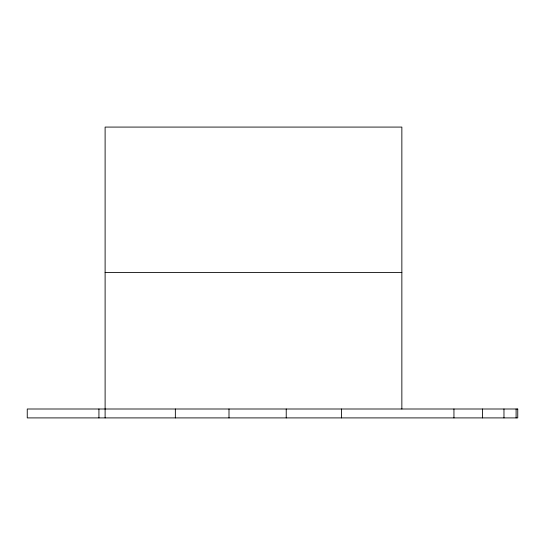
<?xml version="1.0" encoding="UTF-8"?>
<svg xmlns="http://www.w3.org/2000/svg" width="545" height="545" viewBox="0 0 545 545"><rect width="100%" height="100%" fill="white"/><g stroke="black" fill="none" stroke-linecap="round" stroke-linejoin="round"><path stroke-width="0.82" d="M105.11 272.5L401.856 272.5M516.101 409.002L516.101 417.906M503.968 409.002L503.968 417.906M482.557 409.002L482.557 417.906M453.944 409.002L453.944 417.906M401.856 409.002L401.856 127.08L105.11 127.08L105.11 417.92M341.436 409.002L341.436 417.906M286.227 409.002L286.227 417.906M228.995 409.002L228.995 417.906M175.347 409.002L175.347 417.906M98.931 409.002L98.931 417.906M517.75 409.002L27.25 409.002L27.25 417.906L517.75 417.906L517.75 409.002"/></g></svg>
